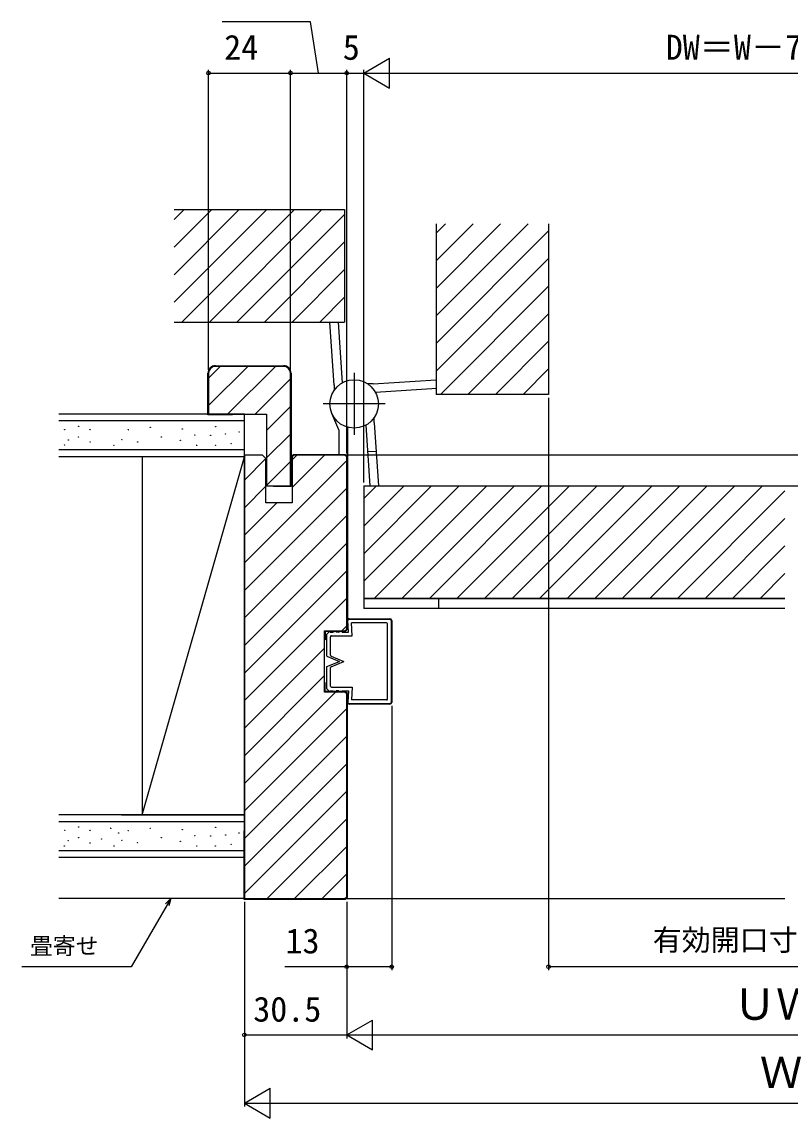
# Model space of a CAD drawing. Units: millimetres, scale not verified. Extents: x -438 to 438, y -652 to 649.
# Drawn here: x -58.3 to 166.9, y 32.7 to 354 of the extents above; entities that cross this region are included whole.
import ezdxf
from ezdxf.enums import TextEntityAlignment as Align

# ---------------------------------------------------------------- set-up
doc = ezdxf.new("R2010")
doc.units = ezdxf.units.MM
doc.header["$LTSCALE"] = 4
for name, color, linetype in [('0-2_YKK_12', 2, 'Continuous'), ('0-3_YKK_13', 4, 'Continuous'), ('0-5_YKK_D', 6, 'Continuous'), ('0-7_YSS_K', 3, 'Continuous'), ('0-8_YSS_KE', 3, 'Continuous')]:
    doc.layers.add(name, color=color, linetype=linetype)
doc.styles.add('ＭＳ ゴシック', font='')
doc.styles.get('ＭＳ ゴシック').set_extended_font_data('MS Gothic')

msp = doc.modelspace()

# ---------------------------------------------------------------- linework, layer by layer
at = {"layer": '0-2_YKK_12'}
for p, q in [((-13.703, 296.083), (-10.756, 299.03)), ((-13.703, 288.001), (-2.674, 299.03)), ((-13.703, 279.919), (5.408, 299.03)), ((-13.703, 271.837), (13.491, 299.03)), ((-11.427, 266.03), (21.573, 299.03)), ((-3.345, 266.03), (29.655, 299.03)), ((4.737, 266.03), (36.297, 297.59)), ((63.097, 294.83), (63.097, 244.83)), ((63.097, 292.061), (65.866, 294.83)), ((63.097, 283.979), (73.948, 294.83)), ((63.097, 275.897), (82.031, 294.83)), ((63.097, 267.814), (90.113, 294.83)), ((63.097, 259.732), (96.097, 292.732)), ((12.819, 266.03), (36.297, 289.508)), ((63.097, 251.65), (96.097, 284.65)), ((20.902, 266.03), (36.297, 281.425)), ((64.36, 244.83), (96.097, 276.568)), ((28.984, 266.03), (36.297, 273.343)), ((72.442, 244.83), (96.097, 268.485)), ((-13.703, 266.03), (36.297, 266.03)), ((80.524, 244.83), (96.097, 260.403)), ((39.097, 251.13), (39.097, 232.93)), ((88.606, 244.83), (96.097, 252.321)), ((48.197, 242.03), (29.997, 242.03)), ((215.397, 227.03), (36.68, 227.03)), ((41.897, 218.03), (215.397, 218.03)), ((41.897, 214.285), (45.642, 218.03)), ((41.897, 206.203), (53.724, 218.03)), ((41.897, 198.121), (61.806, 218.03)), ((41.897, 190.039), (69.888, 218.03)), ((44.971, 185.03), (77.971, 218.03)), ((53.053, 185.03), (86.053, 218.03)), ((61.135, 185.03), (94.135, 218.03)), ((69.217, 185.03), (102.217, 218.03)), ((77.3, 185.03), (110.3, 218.03)), ((85.382, 185.03), (118.382, 218.03)), ((93.464, 185.03), (126.464, 218.03)), ((101.546, 185.03), (134.546, 218.03)), ((109.629, 185.03), (142.629, 218.03)), ((117.711, 185.03), (150.711, 218.03)), ((125.793, 185.03), (158.793, 218.03)), ((133.875, 185.03), (165.397, 216.552)), ((141.957, 185.03), (165.397, 208.47)), ((150.04, 185.03), (165.397, 200.387)), ((158.122, 185.03), (165.397, 192.305)), ((37.188, 176.004), (37.098, 178.501)), ((37.597, 179.032), (49.597, 179.032)), ((50.097, 178.532), (50.097, 154.532)), ((37.098, 154.562), (37.188, 157.059)), ((49.597, 154.032), (37.597, 154.032)), ((36.696, 97.03), (165.397, 97.03))]:
    msp.add_line(p, q, dxfattribs=at)
for points in [[(-13.703, 299.03), (36.297, 299.03), (36.297, 266.03)], [(96.097, 294.83), (96.097, 244.83), (63.097, 244.83)], [(41.897, 218.03), (41.897, 185.03), (165.397, 185.03)]]:
    msp.add_lwpolyline(points, dxfattribs=at)
for centre, start, end in [((37.597, 178.532), 90, 183.44813), ((49.597, 178.532), 0, 90), ((37.597, 154.532), 176.55187, 270), ((49.597, 154.532), 270, 0)]:
    msp.add_arc(centre, 0.5, start, end, dxfattribs=at)
at = {"layer": '0-3_YKK_13'}
for p, q in [((33.221, 247.556), (32.004, 266.03)), ((35.681, 248.254), (34.51, 266.03)), ((33.219, 247.586), (33.214, 246.005)), ((44.654, 247.908), (43.072, 247.913)), ((44.623, 247.906), (63.097, 249.123)), ((45.321, 245.446), (63.297, 246.63)), ((34.597, 234.426), (32.587, 239.197)), ((44.975, 236.474), (44.98, 238.055)), ((36.958, 235.26), (37.097, 234.93)), ((37.097, 234.93), (37.097, 226.613)), ((42.514, 235.806), (43.685, 218.03)), ((44.973, 236.504), (46.19, 218.03)), ((34.597, 234.426), (34.597, 227.23)), ((45.526, 228.118), (43.031, 227.954)), ((41.897, 185.03), (41.897, 182.03)), ((165.397, 185.03), (41.897, 185.03)), ((63.897, 182.03), (63.897, 185.03)), ((165.397, 182.03), (41.897, 182.03)), ((37.397, 175.132), (37.248, 178.511)), ((37.597, 178.882), (49.597, 178.882)), ((48.597, 177.832), (38.341, 177.832)), ((38.512, 174.082), (38.341, 177.832)), ((48.897, 155.532), (48.897, 177.532)), ((49.947, 178.532), (49.947, 154.532)), ((32.097, 175.532), (31.097, 174.532)), ((31.097, 168.032), (31.097, 174.532)), ((32.097, 175.532), (32.097, 175.132)), ((32.097, 175.132), (32.797, 175.132)), ((32.147, 168.345), (32.147, 173.782)), ((32.447, 174.082), (38.512, 174.082)), ((32.797, 175.132), (33.797, 175.532)), ((33.797, 175.532), (33.797, 175.132)), ((34.497, 175.132), (33.797, 175.132)), ((34.497, 175.132), (35.497, 175.532)), ((35.497, 175.532), (35.497, 175.132)), ((35.597, 175.132), (37.397, 175.132)), ((31.097, 168.032), (34.774, 166.532)), ((32.334, 168.067), (36.097, 166.532)), ((31.097, 165.032), (34.774, 166.532)), ((31.097, 158.532), (31.097, 165.032)), ((32.147, 159.282), (32.147, 164.718)), ((32.334, 164.996), (36.097, 166.532)), ((32.097, 157.532), (31.097, 158.532)), ((32.097, 157.532), (32.097, 157.932)), ((32.097, 157.932), (32.797, 157.932)), ((32.447, 158.982), (38.512, 158.982)), ((32.797, 157.932), (33.797, 157.532)), ((33.797, 157.532), (33.797, 157.932)), ((34.497, 157.932), (33.797, 157.932)), ((34.497, 157.932), (35.497, 157.532)), ((35.497, 157.532), (35.497, 157.932)), ((35.597, 157.932), (37.397, 157.932)), ((37.397, 157.932), (37.248, 154.553)), ((38.512, 158.982), (38.341, 155.232)), ((48.597, 155.232), (38.341, 155.232)), ((37.597, 154.182), (49.597, 154.182))]:
    msp.add_line(p, q, dxfattribs=at)
msp.add_circle((39.097, 242.03), 7.1, dxfattribs=at)
for centre, radius, start, end in [((37.597, 178.532), 0.35, 90, 183.44813), ((48.597, 177.532), 0.3, 0, 90), ((49.597, 178.532), 0.35, 0, 90), ((32.447, 173.782), 0.3, 90, 180), ((32.447, 168.345), 0.3, 180, 247.805), ((32.447, 164.718), 0.3, 112.195, 180), ((32.447, 159.282), 0.3, 180, 270), ((37.597, 154.532), 0.35, 176.55187, 270), ((48.597, 155.532), 0.3, 270, 0), ((49.597, 154.532), 0.35, 270, 0)]:
    msp.add_arc(centre, radius, start, end, dxfattribs=at)
at = {"layer": '0-5_YKK_D'}
for p, q in [((41.897, 339.03), (49.475, 343.405)), ((49.475, 334.655), (49.475, 343.405)), ((-3.603, 252.03), (-3.603, 340.03)), ((-3.603, 339.03), (20.397, 339.03)), ((20.397, 252.03), (20.397, 340.03)), ((20.397, 339.03), (36.897, 339.03)), ((36.897, 227.53), (36.897, 340.03)), ((36.897, 339.03), (41.897, 339.03)), ((41.897, 219.03), (41.897, 340.03)), ((41.897, 339.03), (49.475, 334.655)), ((41.897, 339.03), (57.053, 339.03)), ((50.647, 339.03), (283.147, 339.03)), ((96.097, 243.83), (96.097, 76.03)), ((50.097, 153.529), (50.097, 76.03)), ((6.897, 96.03), (6.897, 56.03)), ((6.897, 94.53), (6.897, 36.03)), ((36.897, 96.03), (36.897, 56.03)), ((36.897, 96.03), (36.897, 56.03)), ((36.897, 96.03), (36.897, 76.03)), ((283.697, 77.03), (96.097, 77.03)), ((36.897, 57.03), (44.475, 61.405)), ((44.475, 52.655), (44.475, 61.405)), ((6.897, 57.03), (36.897, 57.03)), ((36.897, 57.03), (44.475, 52.655)), ((36.897, 57.03), (52.053, 57.03)), ((45.647, 57.03), (288.147, 57.03)), ((6.897, 37.03), (14.475, 41.405)), ((14.475, 32.655), (14.475, 41.405)), ((6.897, 37.03), (14.475, 32.655)), ((6.897, 37.03), (22.053, 37.03)), ((15.647, 37.03), (318.147, 37.03))]:
    msp.add_line(p, q, dxfattribs=at)
for points in [[(28.647, 339.03), (26.251, 354.03), (0.351, 354.03)], [(-14.706, 97.03), (-15.769, 95.19), (-26.253, 77.03), (-58.32, 77.03)], [(-16.262, 95.474), (-14.706, 97.03), (-15.275, 94.905)], [(50.097, 77.03), (36.897, 77.03), (18.8, 77.03)]]:
    msp.add_lwpolyline(points, dxfattribs=at)
for centre in [(-3.603, 339.03), (20.397, 339.03), (20.397, 339.03), (36.897, 339.03), (36.897, 339.03), (36.897, 77.03), (50.097, 77.03), (96.097, 77.03), (6.897, 57.03)]:
    msp.add_circle(centre, 0.531, dxfattribs=at)
at = {"layer": '0-7_YSS_K'}
for p, q in [((-3.603, 249.608), (-0.181, 253.03)), ((-3.603, 241.525), (7.902, 253.03)), ((1.984, 239.03), (15.984, 253.03)), ((10.066, 239.03), (20.397, 249.361)), ((13.397, 234.279), (20.397, 241.279)), ((6.897, 239.03), (-47.5, 239.03)), ((6.897, 226.53), (6.897, 239.03)), ((6.897, 237.03), (-47.5, 237.03)), ((13.397, 226.197), (20.397, 233.197)), ((6.897, 228.53), (-47.5, 228.53)), ((6.897, 226.53), (-47.5, 226.53)), ((0.897, 226.53), (-29.103, 226.53)), ((-23.103, 121.53), (6.897, 226.53)), ((-23.103, 226.53), (-23.103, 121.53)), ((6.897, 226.53), (0.897, 226.53)), ((6.897, 226.53), (6.897, 121.53)), ((6.897, 219.697), (13.197, 225.997)), ((6.897, 195.45), (36.897, 225.45)), ((13.397, 218.114), (20.397, 225.114)), ((20.897, 225.614), (22.313, 227.03)), ((20.897, 217.532), (30.395, 227.03)), ((6.897, 211.614), (13.197, 217.914)), ((6.897, 187.368), (36.897, 217.368)), ((6.897, 203.532), (16.395, 213.03)), ((6.897, 179.285), (36.897, 209.285)), ((6.897, 171.203), (36.897, 201.203)), ((6.897, 163.121), (36.897, 193.121)), ((6.897, 155.039), (36.897, 185.039)), ((35.471, 175.53), (36.897, 176.956)), ((6.897, 146.956), (30.397, 170.456)), ((6.897, 138.874), (30.397, 162.374)), ((6.897, 130.792), (33.635, 157.53)), ((6.897, 122.71), (36.897, 152.71)), ((6.897, 114.628), (36.897, 144.628)), ((6.897, 106.545), (36.897, 136.545)), ((6.897, 98.463), (36.897, 128.463)), ((6.897, 121.53), (-47.5, 121.53)), ((6.897, 119.53), (-47.5, 119.53)), ((-29.103, 121.53), (0.897, 121.53)), ((6.897, 109.03), (6.897, 121.53)), ((13.546, 97.03), (36.897, 120.381)), ((6.897, 111.03), (-47.5, 111.03)), ((21.629, 97.03), (36.897, 112.299)), ((6.897, 109.03), (-47.5, 109.03)), ((29.711, 97.03), (36.897, 104.216)), ((6.897, 97.03), (-47.5, 97.03))]:
    msp.add_line(p, q, dxfattribs=at)
msp.add_lwpolyline([(0.897, 121.53), (6.897, 121.53), (6.897, 226.53)], dxfattribs=at)
for centre in [(-41.697, 235.491), (-20.692, 235.142), (-11.324, 234.68), (-1.494, 235.374), (-45.767, 234.47), (-44.72, 231.447), (-41.697, 232.372), (-38.327, 234.52), (-29.018, 231.557), (-27.168, 234.449), (-17.453, 232.367), (-7.623, 232.945), (-2.998, 232.83), (1.397, 233.176), (5.329, 233.755), (-45.867, 229.945), (-38.327, 230.831), (-31.331, 229.938), (-24.392, 230.864), (-11.902, 231.326), (-7.045, 229.938), (-1.61, 229.938), (3.016, 230.401), (-45.767, 116.97), (-41.697, 117.991), (-38.327, 117.02), (-32.256, 117.642), (-29.943, 116.255), (-27.168, 116.949), (-20.692, 117.642), (-11.324, 117.18), (-1.494, 117.874), (1.397, 115.676), (5.329, 116.255), (-45.867, 112.445), (-44.72, 113.947), (-41.697, 114.872), (-38.327, 113.331), (-35.032, 114.52), (-31.331, 112.438), (-29.018, 114.057), (-24.392, 113.364), (-17.453, 114.867), (-11.902, 113.826), (-7.623, 115.445), (-7.045, 112.438), (-2.998, 115.33), (-1.61, 112.438), (3.016, 112.901)]:
    msp.add_circle(centre, 0.05, dxfattribs=at)
at = {"layer": '0-8_YSS_KE'}
for p, q in [((-1.603, 253.23), (18.397, 253.23)), ((18.397, 253.03), (-1.603, 253.03)), ((30.597, 172.83), (30.397, 172.83))]:
    msp.add_line(p, q, dxfattribs=at)
for points in [[(3.397, 239.03), (3.397, 238.83), (-3.803, 238.83), (-3.803, 251.03)], [(-3.603, 251.03), (-3.603, 239.03), (13.397, 239.03), (13.397, 218.03)], [(13.397, 218.03), (20.397, 218.03), (20.397, 251.03)], [(20.597, 251.03), (20.597, 217.83), (15.397, 217.83), (15.397, 218.03)], [(20.897, 222.23), (20.697, 222.23), (20.697, 226.613), (21.314, 227.23), (36.48, 227.23), (37.097, 226.613), (37.097, 175.947), (36.48, 175.33), (30.597, 175.33), (30.597, 172.83)], [(6.913, 116.83), (6.713, 116.83), (6.713, 96.83), (36.496, 96.83), (37.113, 97.447), (37.113, 157.113), (36.496, 157.73), (30.613, 157.73), (30.613, 160.23), (30.413, 160.23)]]:
    msp.add_lwpolyline(points, dxfattribs=at)
msp.add_lwpolyline([(30.397, 175.53), (36.397, 175.53), (36.897, 176.03), (36.897, 226.53), (36.397, 227.03), (21.397, 227.03), (20.897, 226.53), (20.897, 222.03), (20.897, 213.03), (13.197, 213.03), (13.197, 226.03), (12.197, 227.03), (6.897, 227.03), (6.897, 116.83), (6.897, 97.03), (36.397, 97.03), (36.897, 97.53), (36.897, 157.03), (36.397, 157.53), (30.397, 157.53)], close=True, dxfattribs=at)
for centre, radius, start, end in [((-1.603, 251.03), 2.2, 90, 180), ((-1.603, 251.03), 2, 90, 180), ((18.397, 251.03), 2.2, 0, 90), ((18.397, 251.03), 2, 0, 90)]:
    msp.add_arc(centre, radius, start, end, dxfattribs=at)

# ---------------------------------------------------------------- texts
at = {"layer": '0-5_YKK_D', "style": 'ＭＳ ゴシック'}
for s, height, p in [('24', 7.331, (0.983, 340.73)), ('5', 7.331, (35.761, 340.73)), ('DW＝W－71', 7.331, (130.448, 340.73)), ('13', 7.331, (18.965, 78.73)), ('有効開口寸法＝W－133', 6.232, (126.633, 79.889)), ('畳寄せ', 4.912, (-55.952, 79.191)), ('30.5', 7.331, (9.511, 58.73)), ('ＵＷ', 9.164, (150.278, 58.73)), ('Ｗ', 9.164, (158.019, 38.73))]:
    msp.add_text(s, height=height, dxfattribs=at).set_placement(p, align=Align.BOTTOM_LEFT)

doc.saveas('drawing.dxf')
